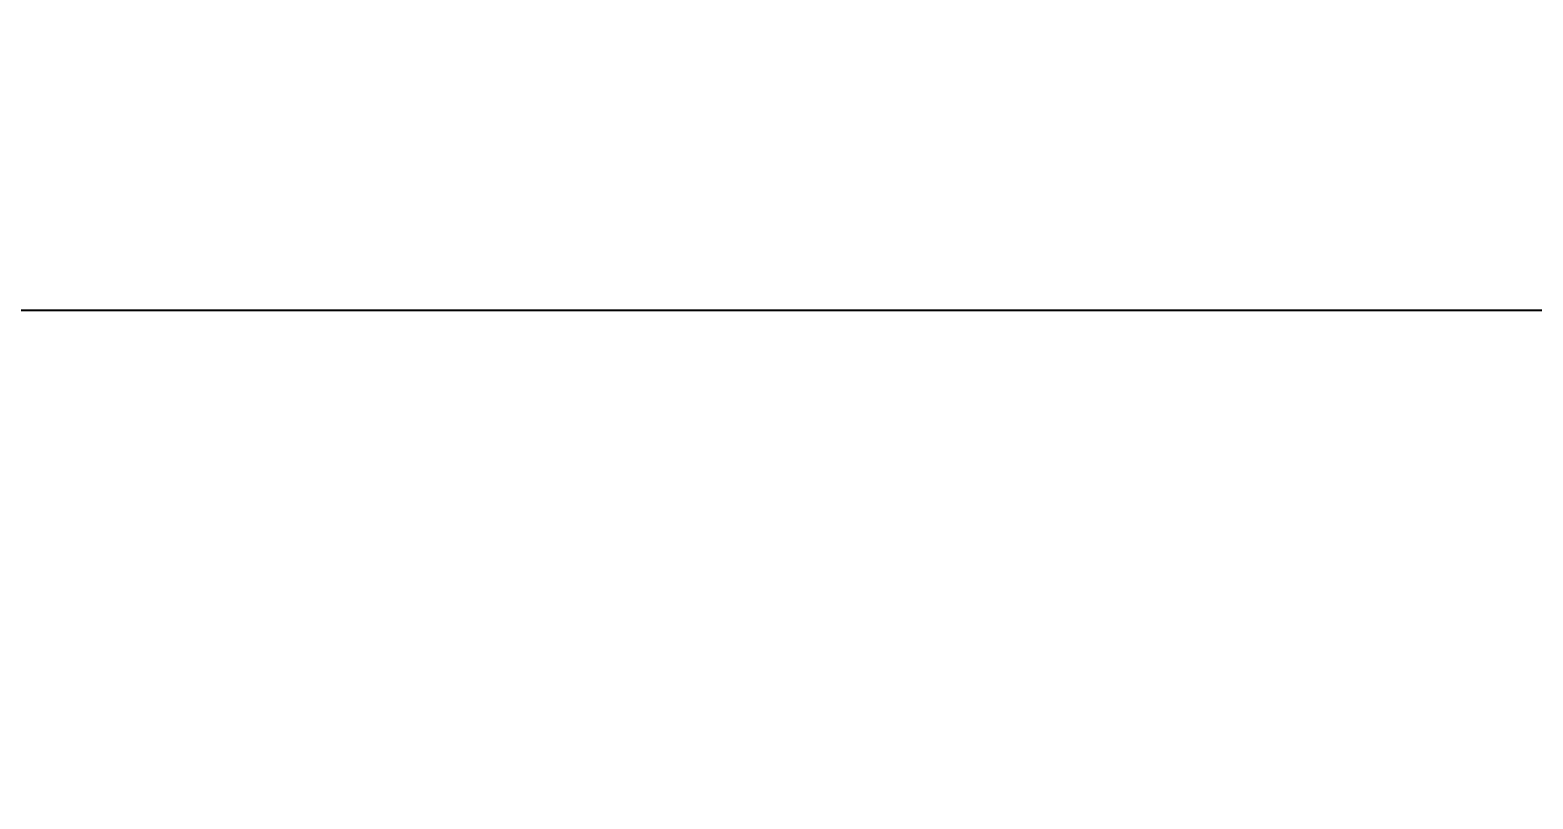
# Model space of a CAD drawing. Header units: millimetres. Extents: x 53 to 376, y 29 to 265.
# Drawn here: x 118.97 to 129.1, y 224.02 to 229.2 of the extents above; entities that cross this region are included whole.
import ezdxf

# ---------------------------------------------------------------- set-up
doc = ezdxf.new("R2010")
doc.units = ezdxf.units.MM
doc.styles.add('SLDTEXTSTYLE0', font='TXT', dxfattribs={"width": 0.75})
doc.dimstyles.new('SLDDIMSTYLE0', dxfattribs={"dimtxt": 3.5, "dimasz": 3.302, "dimexe": 0, "dimexo": 0.0625, "dimgap": 0.875, "dimtad": 1, "dimlfac": 2, "dimrnd": 1e-09, "dimzin": 4, "dimdsep": 46, "dimtxsty": 'SLDTEXTSTYLE0', "dimsah": 1, "dimcen": 0.09, "dimadec": 0, "dimazin": 1, "dimtfac": 1, "dimtofl": 0, "dimtmove": 0, "dimatfit": 3, "dimfxl": 0, "dimfrac": 2, "dimtolj": 1, "dimtzin": 12, "dimarcsym": 0})

# ---------------------------------------------------------------- blocks, each defined once
blk = doc.blocks.new('_D')
at = {"color": 7, "linetype": 'Continuous', "lineweight": 0}
for p, q in [((190.484, 226.312), (190.484, 184.535)), ((53.484, 210.562), (53.484, 184.535)), ((190.484, 185.535), (53.484, 185.535))]:
    blk.add_line(p, q, dxfattribs=at)
at = {"color": 7, "linetype": 'Continuous', "lineweight": 18}
for points in [[(53.484, 185.535), (56.786, 185.027), (56.786, 186.043)], [(190.484, 185.535), (187.182, 186.043), (187.182, 185.027)]]:
    blk.add_solid(points, dxfattribs=at)
at = {"color": 7, "linetype": 'Continuous', "lineweight": 18, "insert": (109.937, 190.047), "char_height": 3.5, "attachment_point": 1, "style": 'SLDTEXTSTYLE0'}
blk.add_mtext('274.00', dxfattribs=at)
blk = doc.blocks.new('_D_1')
at = {"color": 7, "linetype": 'Continuous', "lineweight": 0}
for p, q in [((60.484, 230.312), (60.484, 261.932)), ((165.484, 218.312), (165.484, 261.932)), ((165.484, 260.932), (60.484, 260.932))]:
    blk.add_line(p, q, dxfattribs=at)
at = {"color": 7, "linetype": 'Continuous', "lineweight": 18}
for points in [[(60.484, 260.932), (63.786, 260.424), (63.786, 261.44)], [(165.484, 260.932), (162.182, 261.44), (162.182, 260.424)]]:
    blk.add_solid(points, dxfattribs=at)
at = {"color": 7, "linetype": 'Continuous', "lineweight": 18, "insert": (116.619, 265.443), "char_height": 3.5, "attachment_point": 1, "style": 'SLDTEXTSTYLE0'}
blk.add_mtext('210.00', dxfattribs=at)

msp = doc.modelspace()

# ---------------------------------------------------------------- linework, layer by layer
at = {"color": 7, "linetype": 'Continuous', "lineweight": 25}
msp.add_line((116.9602, 227.3116), (152.8421, 227.3116), dxfattribs=at)

# ---------------------------------------------------------------- dimensions: what is measured, and where the dimension line sits
at = {"color": 7, "linetype": 'Continuous', "lineweight": 18}
for base, p1, p2, picture, middle in [((60.4835, 260.9316), (165.4838, 217.3116), (60.4835, 229.3116), '_D_1', (123.7305, 260.9316)), ((53.4835, 185.5355), (190.4835, 227.3116), (53.4835, 211.5616), '_D', (117.0483, 185.5355))]:
    dim = msp.add_linear_dim(base=base, p1=p1, p2=p2, dimstyle='SLDDIMSTYLE0', dxfattribs=at)
    dim.commit()
    dim.dimension.update_dxf_attribs({"geometry": picture, "text_midpoint": middle, "dimtype": 160})

doc.saveas('drawing.dxf')
